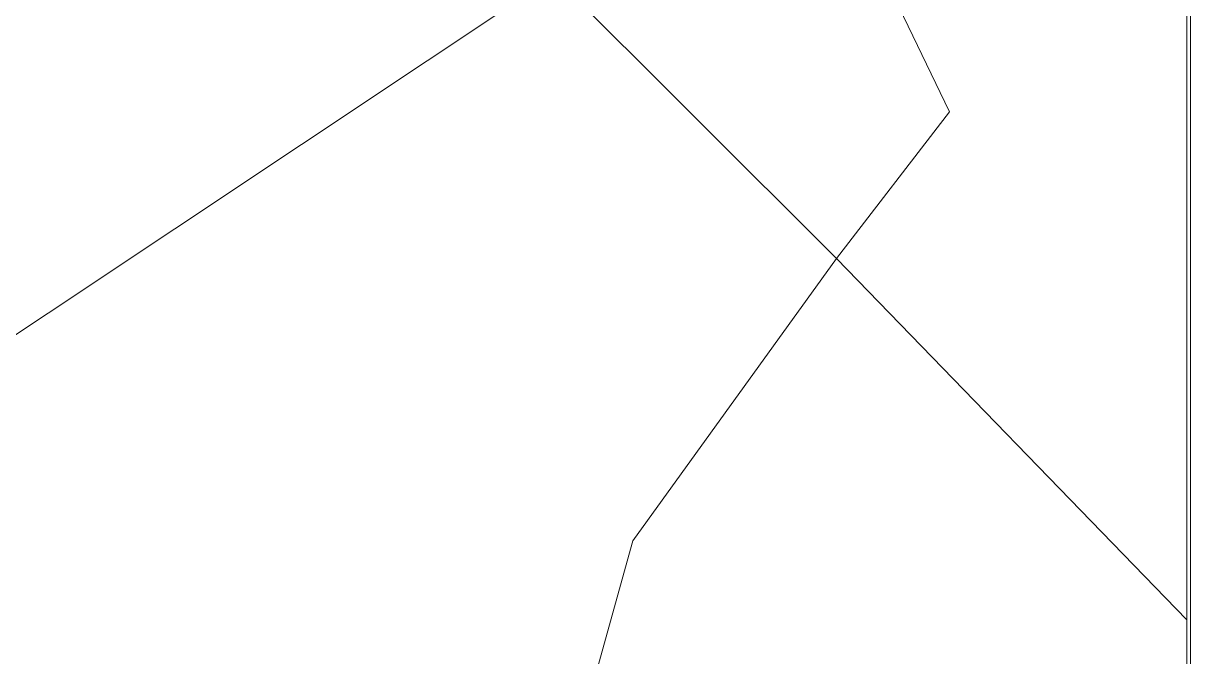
# Model space of a CAD drawing. Header units: inches. Extents: x -9985691 to 3643, y -3269800 to 4788.
# Drawn here: x -4980449 to -4979933, y -3259752 to -3259471 of the extents above; entities that cross this region are included whole.
import ezdxf

# ---------------------------------------------------------------- set-up
doc = ezdxf.new("R2010")
doc.units = ezdxf.units.IN
doc.header["$LTSCALE"] = 2
doc.header["$MEASUREMENT"] = 0
doc.layers.add('PDF_Geometry', color=7, linetype='CONTINUOUS')

msp = doc.modelspace()

# ---------------------------------------------------------------- linework, layer by layer
at = {"layer": 'PDF_Geometry', "lineweight": 13}
msp.add_lwpolyline([(-4983670.26, -3257525.48), (-4979932.76, -3257525.48), (-4979932.76, -3261197.15), (-4983670.26, -3261197.15)], close=True, dxfattribs=at)
at = {"layer": 'PDF_Geometry', "lineweight": 9}
msp.add_lwpolyline([(-4981244.43, -3258905.48), (-4981124.43, -3258855.48), (-4981099.43, -3258790.48), (-4981034.43, -3258780.48), (-4981014.43, -3258775.48), (-4980984.43, -3258860.48), (-4980899.43, -3259000.48), (-4980999.43, -3259020.48), (-4980899.43, -3259650.48), (-4980619.43, -3259465.48), (-4980524.43, -3259400.48), (-4980399.43, -3259385.48), (-4980294.43, -3259325.48), (-4980214.43, -3259450.48), (-4980829.43, -3259860.48), (-4980824.43, -3259865.48), (-4980859.43, -3259895.48), (-4980984.43, -3259990.48), (-4980999.43, -3260000.48), (-4981149.43, -3260115.48), (-4981154.43, -3260110.48), (-4981164.43, -3260400.48)], dxfattribs=at)
msp.add_lwpolyline([(-4981244.43, -3258905.48), (-4981124.43, -3258855.48), (-4981099.43, -3258790.48), (-4981034.43, -3258780.48), (-4981014.43, -3258775.48), (-4980984.43, -3258860.48), (-4980899.43, -3259000.48), (-4980999.43, -3259020.48), (-4980899.43, -3259650.48), (-4980619.43, -3259465.48), (-4980524.43, -3259400.48), (-4980399.43, -3259385.48), (-4980294.43, -3259325.48), (-4980214.43, -3259450.48), (-4980829.43, -3259860.48), (-4980824.43, -3259865.48), (-4980859.43, -3259895.48), (-4980984.43, -3259990.48), (-4980999.43, -3260000.48), (-4981149.43, -3260115.48), (-4981154.43, -3260110.48), (-4981164.43, -3260400.48)], dxfattribs=at)
msp.add_lwpolyline([(-4981244.43, -3258905.48), (-4981124.43, -3258855.48), (-4981099.43, -3258790.48), (-4981034.43, -3258780.48), (-4981014.43, -3258775.48), (-4980984.43, -3258860.48), (-4980899.43, -3259000.48), (-4980999.43, -3259020.48), (-4980899.43, -3259650.48), (-4980619.43, -3259465.48), (-4980524.43, -3259400.48), (-4980399.43, -3259385.48), (-4980294.43, -3259325.48), (-4980214.43, -3259450.48), (-4980829.43, -3259860.48), (-4980824.43, -3259865.48), (-4980859.43, -3259895.48), (-4980984.43, -3259990.48), (-4980999.43, -3260000.48), (-4981149.43, -3260115.48), (-4981154.43, -3260110.48), (-4981164.43, -3260400.48)], dxfattribs=at)
msp.add_lwpolyline([(-4981244.43, -3258905.48), (-4981124.43, -3258855.48), (-4981099.43, -3258790.48), (-4981034.43, -3258780.48), (-4981014.43, -3258775.48), (-4980984.43, -3258860.48), (-4980899.43, -3259000.48), (-4980999.43, -3259020.48), (-4980899.43, -3259650.48), (-4980619.43, -3259465.48), (-4980524.43, -3259400.48), (-4980399.43, -3259385.48), (-4980294.43, -3259325.48), (-4980214.43, -3259450.48), (-4980829.43, -3259860.48), (-4980824.43, -3259865.48), (-4980859.43, -3259895.48), (-4980984.43, -3259990.48), (-4980999.43, -3260000.48), (-4981149.43, -3260115.48), (-4981154.43, -3260110.48), (-4981164.43, -3260400.48)], dxfattribs=at)
for points in [[(-4980104.43, -3259375.48), (-4980039.43, -3259510.48), (-4980089.43, -3259575.48), (-4980214.43, -3259450.48), (-4980339.43, -3259250.48), (-4980264.43, -3259250.48), (-4980254.43, -3259260.48), (-4980244.43, -3259270.48), (-4980239.43, -3259275.48), (-4980199.43, -3259330.48)], [(-4980104.43, -3259375.48), (-4980039.43, -3259510.48), (-4980089.43, -3259575.48), (-4980214.43, -3259450.48), (-4980339.43, -3259250.48), (-4980264.43, -3259250.48), (-4980254.43, -3259260.48), (-4980244.43, -3259270.48), (-4980239.43, -3259275.48), (-4980199.43, -3259330.48)], [(-4980104.43, -3259375.48), (-4980039.43, -3259510.48), (-4980089.43, -3259575.48), (-4980214.43, -3259450.48), (-4980339.43, -3259250.48), (-4980264.43, -3259250.48), (-4980254.43, -3259260.48), (-4980244.43, -3259270.48), (-4980239.43, -3259275.48), (-4980199.43, -3259330.48)], [(-4980104.43, -3259375.48), (-4980039.43, -3259510.48), (-4980089.43, -3259575.48), (-4980214.43, -3259450.48), (-4980339.43, -3259250.48), (-4980264.43, -3259250.48), (-4980254.43, -3259260.48), (-4980244.43, -3259270.48), (-4980239.43, -3259275.48), (-4980199.43, -3259330.48)], [(-4979934.43, -3259735.48), (-4980089.43, -3259575.48), (-4980039.43, -3259510.48), (-4980104.43, -3259375.48), (-4979934.43, -3259325.48)], [(-4979934.43, -3259735.48), (-4980089.43, -3259575.48), (-4980039.43, -3259510.48), (-4980104.43, -3259375.48), (-4979934.43, -3259325.48)], [(-4979934.43, -3259735.48), (-4980089.43, -3259575.48), (-4980039.43, -3259510.48), (-4980104.43, -3259375.48), (-4979934.43, -3259325.48)], [(-4979934.43, -3259735.48), (-4980089.43, -3259575.48), (-4980039.43, -3259510.48), (-4980104.43, -3259375.48), (-4979934.43, -3259325.48)], [(-4980089.43, -3259575.48), (-4980179.43, -3259700.48), (-4980279.43, -3260060.48), (-4980439.43, -3260175.48), (-4980489.43, -3260215.48), (-4980489.43, -3260210.48), (-4980824.43, -3259865.48), (-4980829.43, -3259860.48), (-4980214.43, -3259450.48)], [(-4980089.43, -3259575.48), (-4980179.43, -3259700.48), (-4980279.43, -3260060.48), (-4980439.43, -3260175.48), (-4980489.43, -3260215.48), (-4980489.43, -3260210.48), (-4980824.43, -3259865.48), (-4980829.43, -3259860.48), (-4980214.43, -3259450.48)], [(-4980089.43, -3259575.48), (-4980179.43, -3259700.48), (-4980279.43, -3260060.48), (-4980439.43, -3260175.48), (-4980489.43, -3260215.48), (-4980489.43, -3260210.48), (-4980824.43, -3259865.48), (-4980829.43, -3259860.48), (-4980214.43, -3259450.48)], [(-4980089.43, -3259575.48), (-4980179.43, -3259700.48), (-4980279.43, -3260060.48), (-4980439.43, -3260175.48), (-4980489.43, -3260215.48), (-4980489.43, -3260210.48), (-4980824.43, -3259865.48), (-4980829.43, -3259860.48), (-4980214.43, -3259450.48)], [(-4979934.43, -3259800.48), (-4980279.43, -3260060.48), (-4980179.43, -3259700.48), (-4980089.43, -3259575.48), (-4979934.43, -3259735.48)], [(-4979934.43, -3259800.48), (-4980279.43, -3260060.48), (-4980179.43, -3259700.48), (-4980089.43, -3259575.48), (-4979934.43, -3259735.48)], [(-4979934.43, -3259800.48), (-4980279.43, -3260060.48), (-4980179.43, -3259700.48), (-4980089.43, -3259575.48), (-4979934.43, -3259735.48)], [(-4979934.43, -3259800.48), (-4980279.43, -3260060.48), (-4980179.43, -3259700.48), (-4980089.43, -3259575.48), (-4979934.43, -3259735.48)]]:
    msp.add_lwpolyline(points, close=True, dxfattribs=at)

doc.saveas('drawing.dxf')
